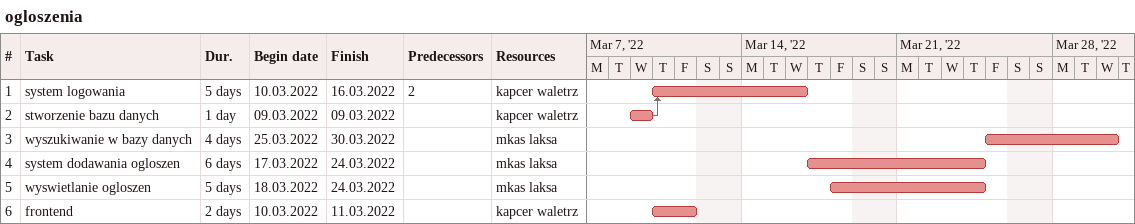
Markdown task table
ogloszenia

| ID | Task | Duration | Start | Finish | Predecessors | Resources |
|---|---|---|---|---|---|---|
| 1 | system logowania | 5d | 2022-03-10 | 2022-03-16 | 2 | kapcer waletrz |
| 2 | stworzenie bazu danych | 1d | 2022-03-09 | 2022-03-09 |  | kapcer waletrz |
| 3 | wyszukiwanie w bazy danych | 4d | 2022-03-25 | 2022-03-30 |  | mkas laksa |
| 4 | system dodawania ogloszen | 6d | 2022-03-17 | 2022-03-24 |  | mkas laksa |
| 5 | wyswietlanie ogloszen | 5d | 2022-03-18 | 2022-03-24 |  | mkas laksa |
| 6 | frontend | 2d | 2022-03-10 | 2022-03-11 |  | kapcer waletrz |
